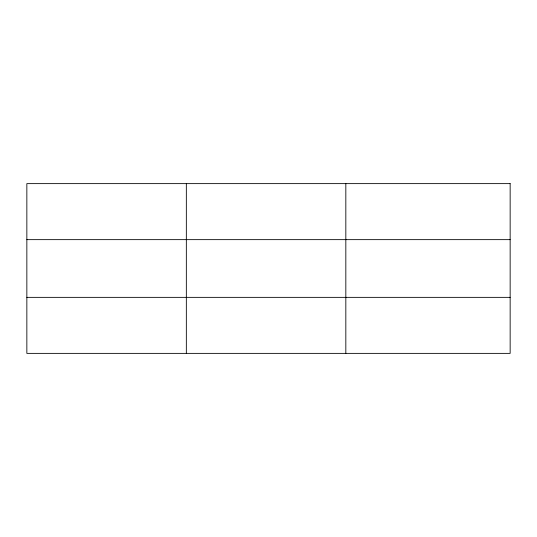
<?xml version="1.0" encoding="UTF-8"?>
<svg xmlns="http://www.w3.org/2000/svg" width="537" height="537" viewBox="0 0 537 537"><rect width="100%" height="100%" fill="white"/><g stroke="black" fill="none" stroke-linecap="round" stroke-linejoin="round"><path stroke-width="0.81" d="M186.339 183.627L186.339 353.373M345.828 183.627L345.828 353.373M26.85 239.643L510.15 239.643M26.85 297.357L510.15 297.357M510.15 183.627L510.15 353.373L26.85 353.373L26.85 183.627L510.15 183.627"/></g></svg>
